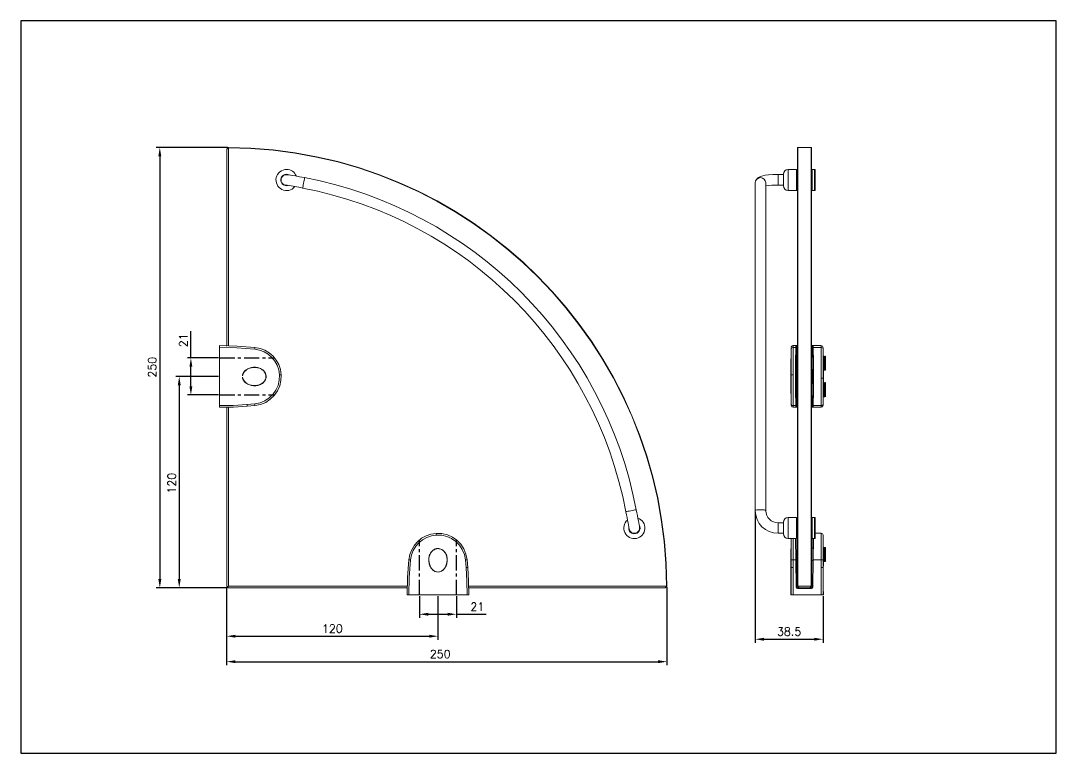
# Model space of a CAD drawing. Extents: x -141 to 447, y 1 to 417.
import ezdxf

# ---------------------------------------------------------------- set-up
doc = ezdxf.new("R2010")
doc.units = 0
doc.header["$LTSCALE"] = 23.1
doc.header["$MEASUREMENT"] = 0
doc.linetypes.add('CENTER', pattern=[0.6, 0.375, -0.075, 0.075, -0.075])
doc.layers.get('0').update_dxf_attribs({"linetype": 'CONTINUOUS'})
doc.layers.get('Defpoints').update_dxf_attribs({"linetype": 'CONTINUOUS'})
doc.styles.get("Standard").update_dxf_attribs({"font": 'txt.shx', "bigfont": 'whgtxt.shx'})
doc.dimstyles.get("Standard").update_dxf_attribs({"dimtxt": 2.5, "dimasz": 0.18, "dimexe": 0.18, "dimexo": 0.0625, "dimgap": 0.09, "dimtad": 0, "dimtih": 1, "dimtoh": 1, "dimdec": 4, "dimzin": 0, "dimdsep": 46, "dimtxsty": 'Standard', "dimcen": 0.09, "dimadec": 0, "dimazin": 0, "dimtp": 0.001, "dimtm": 0.001, "dimtfac": 1, "dimtdec": 4, "dimtofl": 0, "dimtmove": 0, "dimatfit": 0, "dimfxl": 0, "dimtolj": 1, "dimtzin": 0, "dimarcsym": 0})

# ---------------------------------------------------------------- blocks, each defined once
blk = doc.blocks.new('*D23')
at = {"color": 2, "lineweight": -2, "transparency": 16777216}
for p, q in [((-23.97, 344.89), (-64.32, 344.89)), ((-62.32, 339.89), (-62.32, 99.9)), ((-23.97, 94.9), (-64.32, 94.9))]:
    blk.add_line(p, q, dxfattribs=at)
at = {"color": 2, "transparency": 16777216}
for points in [[(-63.16, 339.89), (-61.49, 339.89), (-62.32, 344.89)], [(-63.16, 99.9), (-61.49, 99.9), (-62.32, 94.9)]]:
    blk.add_solid(points, dxfattribs=at)
at = {"layer": 'Defpoints', "color": 0, "transparency": 16777216}
for p in [(-23.37, 344.89), (-62.32, 94.9), (-23.37, 94.9)]:
    blk.add_point(p, dxfattribs=at)
at = {"color": 2, "transparency": 16777216, "insert": (-66.62, 220.15), "char_height": 4.6, "attachment_point": 5, "rotation": 90}
blk.add_mtext('\\A1;250', dxfattribs=at)
blk = doc.blocks.new('*D24')
at = {"color": 2, "lineweight": -2, "transparency": 16777216}
for p, q in [((-24.37, 95.3), (-24.37, 51.03)), ((225.63, 95.29), (225.63, 51.03)), ((-19.37, 53.03), (220.63, 53.03))]:
    blk.add_line(p, q, dxfattribs=at)
at = {"color": 2, "transparency": 16777216}
for points in [[(-19.37, 53.86), (-19.37, 52.19), (-24.37, 53.03)], [(220.63, 53.86), (220.63, 52.19), (225.63, 53.03)]]:
    blk.add_solid(points, dxfattribs=at)
at = {"layer": 'Defpoints', "color": 0, "transparency": 16777216}
for p in [(-24.37, 95.9), (225.63, 95.89), (225.63, 53.03)]:
    blk.add_point(p, dxfattribs=at)
at = {"color": 2, "transparency": 16777216, "insert": (96.91, 57.33), "char_height": 4.6, "attachment_point": 5}
blk.add_mtext('\\A1;250', dxfattribs=at)
blk = doc.blocks.new('*D25')
at = {"color": 2, "lineweight": -2, "transparency": 16777216}
for p, q in [((85.13, 90.3), (85.13, 77.93)), ((106.13, 90.3), (106.13, 77.93)), ((90.13, 79.93), (101.13, 79.93)), ((106.13, 79.93), (123.07, 79.93))]:
    blk.add_line(p, q, dxfattribs=at)
at = {"color": 2, "transparency": 16777216}
for points in [[(90.13, 80.77), (90.13, 79.1), (85.13, 79.93)], [(101.13, 80.77), (101.13, 79.1), (106.13, 79.93)]]:
    blk.add_solid(points, dxfattribs=at)
at = {"layer": 'Defpoints', "color": 0, "transparency": 16777216}
for p in [(85.13, 90.9), (106.13, 90.9), (106.13, 79.93)]:
    blk.add_point(p, dxfattribs=at)
at = {"color": 2, "transparency": 16777216, "insert": (118, 84.23), "char_height": 4.6, "attachment_point": 5}
blk.add_mtext('\\A1;21', dxfattribs=at)
blk = doc.blocks.new('*D26')
at = {"color": 2, "lineweight": -2, "transparency": 16777216}
for p, q in [((275.76, 138.13), (275.76, 63.76)), ((314.29, 90.3), (314.29, 63.76)), ((280.76, 65.76), (309.29, 65.76))]:
    blk.add_line(p, q, dxfattribs=at)
at = {"color": 2, "transparency": 16777216}
for points in [[(280.76, 66.6), (280.76, 64.93), (275.76, 65.76)], [(309.29, 66.6), (309.29, 64.93), (314.29, 65.76)]]:
    blk.add_solid(points, dxfattribs=at)
at = {"layer": 'Defpoints', "color": 0, "transparency": 16777216}
for p in [(275.76, 138.73), (314.29, 90.9), (314.29, 65.76)]:
    blk.add_point(p, dxfattribs=at)
at = {"color": 2, "transparency": 16777216, "insert": (295.03, 70.06), "char_height": 4.6, "attachment_point": 5}
blk.add_mtext('\\A1;38.5', dxfattribs=at)
blk = doc.blocks.new('*D27')
at = {"color": 2, "lineweight": -2, "transparency": 16777216}
for p, q in [((-44.69, 225.4), (-44.69, 240.53)), ((-28.97, 225.4), (-46.69, 225.4)), ((-44.69, 209.4), (-44.69, 220.4)), ((-28.97, 204.4), (-46.69, 204.4))]:
    blk.add_line(p, q, dxfattribs=at)
at = {"color": 2, "transparency": 16777216}
for points in [[(-45.53, 220.4), (-43.86, 220.4), (-44.69, 225.4)], [(-45.53, 209.4), (-43.86, 209.4), (-44.69, 204.4)]]:
    blk.add_solid(points, dxfattribs=at)
at = {"layer": 'Defpoints', "color": 0, "transparency": 16777216}
for p in [(-28.37, 225.4), (-44.69, 204.4), (-28.37, 204.4)]:
    blk.add_point(p, dxfattribs=at)
at = {"color": 2, "transparency": 16777216, "insert": (-48.99, 235.46), "char_height": 4.6, "attachment_point": 5, "rotation": 90}
blk.add_mtext('\\A1;21', dxfattribs=at)
blk = doc.blocks.new('*D28')
at = {"color": 2, "lineweight": -2, "transparency": 16777216}
for p, q in [((-24.37, 94.3), (-24.37, 65.47)), ((95.63, 90.3), (95.63, 65.47)), ((-19.37, 67.47), (90.63, 67.47))]:
    blk.add_line(p, q, dxfattribs=at)
at = {"color": 2, "transparency": 16777216}
for points in [[(-19.37, 68.31), (-19.37, 66.64), (-24.37, 67.47)], [(90.63, 68.31), (90.63, 66.64), (95.63, 67.47)]]:
    blk.add_solid(points, dxfattribs=at)
at = {"layer": 'Defpoints', "color": 0, "transparency": 16777216}
for p in [(-24.37, 94.9), (95.63, 90.9), (95.63, 67.47)]:
    blk.add_point(p, dxfattribs=at)
at = {"color": 2, "transparency": 16777216, "insert": (35.63, 71.77), "char_height": 4.6, "attachment_point": 5}
blk.add_mtext('\\A1;120', dxfattribs=at)
blk = doc.blocks.new('*D29')
at = {"color": 2, "lineweight": -2, "transparency": 16777216}
for p, q in [((-28.97, 214.9), (-53.29, 214.9)), ((-51.29, 209.9), (-51.29, 99.9)), ((-24.97, 94.9), (-53.29, 94.9))]:
    blk.add_line(p, q, dxfattribs=at)
at = {"color": 2, "transparency": 16777216}
for points in [[(-52.12, 209.9), (-50.46, 209.9), (-51.29, 214.9)], [(-52.12, 99.9), (-50.46, 99.9), (-51.29, 94.9)]]:
    blk.add_solid(points, dxfattribs=at)
at = {"layer": 'Defpoints', "color": 0, "transparency": 16777216}
for p in [(-28.37, 214.9), (-51.29, 94.9), (-24.37, 94.9)]:
    blk.add_point(p, dxfattribs=at)
at = {"color": 2, "transparency": 16777216, "insert": (-55.59, 154.32), "char_height": 4.6, "attachment_point": 5, "rotation": 90}
blk.add_mtext('\\A1;120', dxfattribs=at)
blk = doc.blocks.new('A$C799D01EE')
at = {"color": 7, "linetype": 'Continuous', "lineweight": 15}
for points, knots in [([(12.97, 0.36), (13.01, 0.75), (13.1, 1.12), (13.31, 1.66), (13.39, 1.84), (13.58, 2.18), (13.68, 2.34), (14.02, 2.81), (14.28, 3.1), (14.85, 3.62), (15.16, 3.85), (15.81, 4.26), (16.16, 4.44), (16.87, 4.74), (17.23, 4.86), (17.97, 5.06), (18.35, 5.14), (19.12, 5.24), (19.5, 5.27), (20.27, 5.27), (20.65, 5.25), (21.42, 5.14), (21.8, 5.06), (22.53, 4.84), (22.89, 4.7), (23.59, 4.36), (23.92, 4.16), (24.38, 3.82), (24.53, 3.7), (24.82, 3.44), (24.96, 3.31), (25.36, 2.88), (25.58, 2.57), (25.87, 2.07), (25.96, 1.89), (26.11, 1.53), (26.17, 1.35), (26.27, 0.98), (26.31, 0.79), (26.37, 0.41), (26.38, 0.21), (26.38, -0.37), (26.33, -0.75), (26.13, -1.5), (25.99, -1.86), (25.7, -2.37), (25.6, -2.53), (25.37, -2.85), (25.25, -3), (24.86, -3.42), (24.57, -3.69), (23.94, -4.15), (23.61, -4.35), (22.92, -4.69), (22.56, -4.83), (21.82, -5.05), (21.44, -5.14), (20.67, -5.25), (20.29, -5.27), (19.52, -5.27), (19.13, -5.24), (18.36, -5.14), (17.98, -5.06), (17.24, -4.87), (16.88, -4.74), (16.17, -4.44), (15.83, -4.27), (15.17, -3.86), (14.86, -3.63), (14.29, -3.11), (14.02, -2.82), (13.57, -2.19), (13.38, -1.85), (13.1, -1.12), (13.01, -0.75), (12.97, -0.36)], [0, 0, 0, 0, 0.03125, 0.03125, 0.046875, 0.046875, 0.0625, 0.0625, 0.09375, 0.09375, 0.125, 0.125, 0.15625, 0.15625, 0.1875, 0.1875, 0.21875, 0.21875, 0.25, 0.25, 0.28125, 0.28125, 0.3125, 0.3125, 0.34375, 0.34375, 0.375, 0.375, 0.390625, 0.390625, 0.40625, 0.40625, 0.4375, 0.4375, 0.453125, 0.453125, 0.46875, 0.46875, 0.484375, 0.484375, 0.5, 0.5, 0.53125, 0.53125, 0.5625, 0.5625, 0.578125, 0.578125, 0.59375, 0.59375, 0.625, 0.625, 0.65625, 0.65625, 0.6875, 0.6875, 0.71875, 0.71875, 0.75, 0.75, 0.78125, 0.78125, 0.8125, 0.8125, 0.84375, 0.84375, 0.875, 0.875, 0.90625, 0.90625, 0.9375, 0.9375, 0.96875, 0.96875, 1, 1, 1, 1]), ([(13.04, -0.35), (13.08, -0.74), (13.17, -1.11), (13.45, -1.82), (13.64, -2.16), (14.09, -2.77), (14.35, -3.06), (14.91, -3.57), (15.22, -3.79), (15.87, -4.19), (16.21, -4.37), (16.91, -4.66), (17.27, -4.78), (18, -4.97), (18.38, -5.05), (19.13, -5.15), (19.51, -5.17), (20.27, -5.18), (20.65, -5.15), (21.41, -5.05), (21.78, -4.97), (22.51, -4.75), (22.87, -4.61), (23.55, -4.28), (23.88, -4.08), (24.5, -3.63), (24.79, -3.37), (25.17, -2.95), (25.29, -2.81), (25.52, -2.5), (25.62, -2.34), (25.91, -1.84), (26.05, -1.49), (26.25, -0.74), (26.3, -0.37), (26.3, 0.2), (26.29, 0.4), (26.24, 0.78), (26.2, 0.96), (26.04, 1.51), (25.89, 1.87), (25.51, 2.53), (25.28, 2.83), (24.89, 3.26), (24.76, 3.39), (24.47, 3.64), (24.32, 3.76), (23.86, 4.09), (23.53, 4.29), (22.84, 4.62), (22.49, 4.76), (21.76, 4.97), (21.39, 5.05), (20.64, 5.16), (20.26, 5.18), (19.5, 5.17), (19.12, 5.15), (18.37, 5.05), (17.99, 4.97), (17.26, 4.78), (16.9, 4.65), (16.2, 4.36), (15.86, 4.19), (15.21, 3.79), (14.91, 3.56), (14.34, 3.05), (14.08, 2.77), (13.75, 2.31), (13.64, 2.15), (13.46, 1.81), (13.38, 1.64), (13.17, 1.1), (13.08, 0.74), (13.04, 0.35)], [0, 0, 0, 0, 0.03125, 0.03125, 0.0625, 0.0625, 0.09375, 0.09375, 0.125, 0.125, 0.15625, 0.15625, 0.1875, 0.1875, 0.21875, 0.21875, 0.25, 0.25, 0.28125, 0.28125, 0.3125, 0.3125, 0.34375, 0.34375, 0.375, 0.375, 0.40625, 0.40625, 0.421875, 0.421875, 0.4375, 0.4375, 0.46875, 0.46875, 0.5, 0.5, 0.515625, 0.515625, 0.53125, 0.53125, 0.5625, 0.5625, 0.59375, 0.59375, 0.609375, 0.609375, 0.625, 0.625, 0.65625, 0.65625, 0.6875, 0.6875, 0.71875, 0.71875, 0.75, 0.75, 0.78125, 0.78125, 0.8125, 0.8125, 0.84375, 0.84375, 0.875, 0.875, 0.90625, 0.90625, 0.9375, 0.9375, 0.953125, 0.953125, 0.96875, 0.96875, 1, 1, 1, 1])]:
    blk.add_open_spline(points, degree=3, knots=knots, dxfattribs=at)
blk = doc.blocks.new('A$C41BA2DAD')
blk.add_lwpolyline([(-103.23, -187.07), (386.82, -187.07), (386.82, 159.43), (-103.23, 159.43)], close=True)
blk = doc.blocks.new('A$C676F3AB2')
at = {"xscale": 1.2, "yscale": 1.2, "zscale": 1.2}
blk.add_blockref('A$C41BA2DAD', (-7.47, 10.63), dxfattribs=at)

msp = doc.modelspace()

# ---------------------------------------------------------------- linework, layer by layer
at = {"color": 7, "linetype": 'Continuous', "lineweight": 15}
for p, q in [((-24.365, 343.895), (-23.425, 344.836)), ((-24.365, 232.299), (-24.365, 343.895)), ((299.765, 95.895), (299.765, 344.693)), ((307.565, 344.893), (299.965, 344.893)), ((307.765, 344.693), (307.765, 95.895)), ((291.765, 329.477), (288.733, 329.477)), ((291.765, 329.662), (291.765, 323.162)), ((299.265, 332.412), (294.515, 332.412)), ((309.465, 332.412), (308.065, 332.412)), ((309.765, 332.112), (309.765, 320.712)), ((275.765, 324.81), (275.765, 138.719)), ((281.765, 138.719), (281.765, 324.81)), ((288.733, 323.477), (291.765, 323.477)), ((294.515, 320.412), (299.265, 320.412)), ((308.065, 320.507), (308.065, 320.412)), ((308.065, 320.412), (309.465, 320.412)), ((-28.365, 231.423), (-28.365, 232.395)), ((297.237, 232.395), (299.765, 232.395)), ((299.76, 232.362), (299.76, 232.062)), ((299.76, 232.362), (299.765, 232.362)), ((299.76, 232.062), (299.76, 228.745)), ((299.765, 232.062), (299.76, 232.062)), ((307.765, 232.395), (313.292, 232.395)), ((307.765, 232.362), (307.769, 232.362)), ((307.769, 232.062), (307.765, 232.062)), ((307.769, 232.362), (307.769, 232.062)), ((307.769, 228.745), (307.769, 232.062)), ((308.269, 232.046), (308.269, 228.956)), ((314.308, 230.096), (314.308, 230.139)), ((314.345, 229.368), (314.379, 226.955)), ((308.447, 225.895), (307.765, 225.895)), ((314.722, 226.395), (314.307, 226.395)), ((314.395, 226.395), (314.389, 226.657)), ((315.765, 226.395), (315.307, 226.395)), ((315.765, 218.529), (315.765, 226.262)), ((299.76, 222.045), (299.76, 207.448)), ((307.765, 218.895), (308.447, 218.895)), ((307.769, 210.895), (307.769, 218.895)), ((308.269, 218.895), (308.269, 210.895)), ((314.313, 221.097), (314.315, 221.462)), ((314.455, 218.788), (314.515, 218.891)), ((314.509, 217.51), (314.5, 218.932)), ((314.807, 218.395), (315.222, 218.395)), ((315.765, 218.529), (315.765, 218.5)), ((308.447, 210.895), (307.765, 210.895)), ((314.722, 211.395), (314.465, 211.395)), ((315.765, 211.395), (315.307, 211.395)), ((315.765, 203.529), (315.765, 211.262)), ((299.263, 203.395), (299.263, 205.395)), ((299.76, 201.342), (299.76, 197.728)), ((307.765, 203.895), (308.447, 203.895)), ((307.765, 203.395), (308.12, 203.395)), ((307.769, 197.728), (307.769, 201.342)), ((308.12, 203.395), (308.12, 203.895)), ((308.266, 203.395), (308.12, 203.395)), ((308.266, 203.895), (308.266, 203.395)), ((314.807, 203.395), (315.222, 203.395)), ((315.765, 203.529), (315.765, 203.5)), ((-28.365, 197.395), (-28.365, 198.368)), ((-24.365, 95.895), (-24.365, 197.471)), ((-8.365, 198.366), (-12.756, 197.986)), ((296.237, 198.955), (296.236, 199.112)), ((297.237, 197.395), (299.765, 197.395)), ((299.76, 197.728), (299.76, 197.428)), ((299.76, 197.728), (299.765, 197.728)), ((299.765, 197.428), (299.76, 197.428)), ((307.765, 197.728), (307.769, 197.728)), ((307.769, 197.428), (307.765, 197.428)), ((307.765, 197.395), (313.292, 197.395)), ((307.769, 197.728), (307.769, 197.428)), ((314.308, 199.652), (314.308, 199.694)), ((291.765, 131.895), (288.765, 131.895)), ((291.765, 132.145), (291.765, 125.645)), ((299.265, 134.895), (294.515, 134.895)), ((299.265, 122.895), (299.265, 134.895)), ((309.465, 134.895), (308.065, 134.895)), ((309.765, 134.594), (309.765, 123.195)), ((288.765, 125.895), (291.765, 125.895)), ((313.295, 125.895), (309.765, 125.895)), ((314.3, 124.382), (314.29, 125.106)), ((314.312, 124.377), (314.312, 124.377)), ((314.313, 123.863), (314.313, 123.061)), ((294.515, 122.895), (299.265, 122.895)), ((299.02, 122.895), (299.125, 110.869)), ((308.065, 122.895), (309.465, 122.895)), ((308.404, 110.869), (308.509, 122.895)), ((314.722, 117.895), (314.307, 117.895)), ((314.455, 117.895), (314.449, 118.214)), ((315.765, 117.895), (315.307, 117.895)), ((315.765, 110.029), (315.765, 117.762)), ((112.165, 110.895), (112.544, 106.504)), ((299.125, 110.869), (299.26, 95.391)), ((308.269, 95.391), (308.404, 110.869)), ((314.293, 110.801), (314.293, 106.43)), ((314.41, 110.21), (314.515, 110.391)), ((314.807, 109.895), (315.222, 109.895)), ((315.765, 110.029), (315.765, 110)), ((-23.865, 95.395), (-24.365, 95.895)), ((-23.365, 94.895), (-23.865, 95.395)), ((78.231, 94.895), (-23.365, 94.895)), ((224.635, 94.895), (113.059, 94.895)), ((225.575, 95.836), (224.635, 94.895)), ((299.76, 94.895), (300.765, 94.895)), ((299.824, 95.836), (299.765, 95.895)), ((299.824, 95.836), (300.765, 94.895)), ((306.765, 94.895), (300.765, 94.895)), ((306.765, 94.895), (307.705, 95.836)), ((306.765, 94.895), (307.769, 94.895)), ((307.765, 95.895), (307.705, 95.836)), ((79.107, 90.895), (78.135, 90.895)), ((113.135, 90.895), (112.162, 90.895)), ((297.237, 90.895), (296.237, 90.895)), ((297.237, 90.895), (313.292, 90.895)), ((314.292, 90.895), (313.292, 90.895)), ((314.335, 92.508), (314.345, 92.412)), ((314.515, 90.895), (314.515, 92.412))]:
    msp.add_line(p, q, dxfattribs=at)
at = {"color": 2, "linetype": 'Continuous', "lineweight": 15}
for p, q in [((-23.365, 344.693), (-23.365, 232.276)), ((299.965, 344.893), (299.965, 95.893)), ((307.565, 95.893), (307.565, 344.893)), ((294.515, 332.412), (294.515, 320.412)), ((299.265, 320.412), (299.265, 332.412)), ((308.065, 332.412), (308.065, 320.507)), ((309.465, 320.412), (309.465, 332.412)), ((296.236, 230.458), (296.236, 230.674)), ((297.236, 231.425), (298.825, 231.425)), ((299.26, 228.956), (299.26, 232.046)), ((308.704, 231.425), (313.294, 231.425)), ((314.305, 230.139), (314.287, 230.913)), ((314.293, 230.673), (314.293, 230.458)), ((299.26, 206.943), (299.26, 221.835)), ((314.507, 217.774), (314.496, 212.274)), ((299.26, 197.744), (299.26, 201.848)), ((299.409, 205.395), (299.263, 205.395)), ((299.409, 203.395), (299.263, 203.395)), ((299.409, 205.395), (299.409, 203.395)), ((299.409, 205.395), (299.765, 205.395)), ((299.409, 203.395), (299.765, 203.395)), ((308.269, 201.848), (308.269, 197.744)), ((314.394, 203.409), (314.345, 200.422)), ((314.373, 202.347), (314.389, 203.078)), ((-23.365, 197.49), (-23.365, 95.895)), ((-12.83, 198.955), (-8.459, 199.332)), ((296.236, 199.112), (296.236, 199.332)), ((297.236, 198.366), (298.825, 198.366)), ((297.236, 198.366), (297.236, 197.986)), ((308.704, 198.366), (313.294, 198.366)), ((313.293, 197.986), (313.294, 198.366)), ((314.292, 199.113), (314.306, 199.652)), ((314.293, 199.332), (314.293, 199.113)), ((314.293, 199.113), (314.293, 198.955)), ((314.306, 198.922), (314.302, 199.002)), ((288.765, 131.895), (288.765, 125.895)), ((294.515, 134.895), (294.515, 122.895)), ((308.065, 134.895), (308.065, 122.896)), ((309.465, 122.895), (309.465, 134.894)), ((298.825, 110.895), (298.722, 122.895)), ((308.807, 122.895), (308.704, 110.895)), ((308.461, 117.395), (307.765, 117.395)), ((111.575, 106.43), (111.198, 110.801)), ((296.237, 106.43), (296.236, 110.801)), ((297.236, 110.895), (297.236, 106.504)), ((297.236, 110.895), (298.825, 110.895)), ((298.96, 95.395), (298.825, 110.895)), ((307.765, 110.395), (308.4, 110.395)), ((308.704, 110.895), (308.569, 95.395)), ((308.704, 110.895), (313.294, 110.895)), ((313.293, 106.504), (313.294, 110.895)), ((-23.865, 95.395), (-23.365, 95.895)), ((-23.365, 95.895), (78.255, 95.895)), ((113.04, 95.895), (225.433, 95.895)), ((299.76, 94.895), (299.76, 94.601)), ((307.769, 94.601), (299.76, 94.601)), ((299.965, 95.893), (307.565, 95.893)), ((307.769, 94.895), (307.769, 94.601))]:
    msp.add_line(p, q, dxfattribs=at)
at = {"color": 1, "linetype": 'CENTER'}
for p, q in [((-28.365, 225.395), (2.894, 225.395)), ((-28.365, 204.395), (2.894, 204.395)), ((85.135, 90.895), (85.135, 122.155)), ((106.135, 90.895), (106.135, 122.155))]:
    msp.add_line(p, q, dxfattribs=at)
at = {"color": 7, "linetype": 'Continuous', "lineweight": 15, "flags": 128}
for points in [[(-23.425, 344.836), (-23.39, 344.87), (-23.372, 344.888), (-23.367, 344.893)], [(19.91, 327.756), (18.384, 328.045), (16.997, 328.303), (14.714, 328.717), (13.076, 329.002), (11.838, 329.207), (10.71, 329.36), (9.523, 329.4), (8.779, 329.285), (7.928, 328.947), (7.078, 328.219), (6.739, 327.667), (6.53, 326.997)], [(288.797, 329.477), (287.226, 329.487), (285.765, 329.456), (283.316, 329.302), (281.491, 329.081), (280.093, 328.816), (278.855, 328.456), (277.675, 327.894), (277.041, 327.433), (276.434, 326.775), (275.959, 325.881), (275.765, 324.809)], [(-28.365, 232.395), (-18.475, 232.158), (-8.365, 231.425)], [(296.237, 230.884), (296.237, 231.187), (296.237, 231.364), (296.237, 231.405)], [(308.292, 232.162), (308.275, 232.105), (308.269, 232.046)], [(299.76, 228.745), (299.639, 228.654), (299.544, 228.608), (299.469, 228.595), (299.402, 228.609), (299.341, 228.655), (299.286, 228.764), (299.26, 228.956)], [(308.269, 228.956), (308.218, 228.701), (308.173, 228.639), (308.104, 228.601), (308.036, 228.597), (307.962, 228.617), (307.855, 228.677), (307.769, 228.745)], [(315.03, 225.874), (314.882, 226.128), (314.735, 226.382)], [(315.295, 226.384), (315.148, 226.13), (315.015, 225.9)], [(299.26, 221.835), (299.311, 222.09), (299.357, 222.152), (299.425, 222.19), (299.493, 222.194), (299.567, 222.174), (299.675, 222.114), (299.76, 222.045)], [(314.321, 221.793), (314.323, 221.856), (314.333, 221.982), (314.346, 221.938), (314.359, 221.731), (314.372, 221.385), (314.382, 220.937), (314.383, 220.845)], [(314.502, 218.912), (314.65, 218.657), (314.797, 218.403)], [(315.235, 218.408), (315.382, 218.662), (315.515, 218.89)], [(315.5, 218.916), (315.647, 218.662), (315.794, 218.407)], [(314.449, 212.281), (314.413, 210.576), (314.383, 208.945)], [(299.429, 207.007), (299.323, 206.984), (299.267, 206.957), (299.26, 206.944), (299.26, 206.943)], [(299.263, 205.395), (299.261, 206.567), (299.26, 206.943)], [(314.314, 208.425), (314.313, 208.606), (314.313, 208.694)], [(314.383, 208.945), (314.372, 208.416), (314.359, 208.064), (314.346, 207.854), (314.334, 207.807), (314.323, 207.928), (314.316, 208.204), (314.314, 208.425)], [(315.03, 210.874), (314.882, 211.128), (314.735, 211.382)], [(315.295, 211.384), (315.148, 211.13), (315.015, 210.9)], [(299.26, 201.848), (299.26, 201.854), (299.263, 203.395)], [(299.429, 201.784), (299.323, 201.806), (299.268, 201.834), (299.26, 201.847), (299.26, 201.848)], [(308.269, 201.848), (308.269, 201.847), (308.262, 201.834), (308.206, 201.806), (308.1, 201.784)], [(308.266, 203.395), (308.269, 201.854), (308.269, 201.848)], [(314.35, 203.606), (314.382, 203.662), (314.515, 203.891)], [(314.39, 203.078), (314.391, 203.134), (314.401, 203.694)], [(314.502, 203.912), (314.65, 203.657), (314.797, 203.403)], [(315.235, 203.408), (315.382, 203.662), (315.515, 203.89)], [(315.5, 203.916), (315.647, 203.662), (315.794, 203.407)], [(-12.756, 197.986), (-20.555, 197.543), (-28.365, 197.395)], [(-24.365, 197.434), (-24.542, 197.431), (-24.642, 197.429), (-24.66, 197.428)], [(296.237, 198.368), (296.237, 198.515), (296.237, 198.955)], [(314.293, 198.955), (314.292, 198.515), (314.292, 198.368)], [(202.335, 138.158), (202.66, 136.452), (202.974, 134.798), (203.27, 133.246), (203.537, 131.844), (203.767, 130.633), (203.954, 129.651), (204.092, 128.927), (204.176, 128.484), (204.204, 128.334)], [(210.099, 129.456), (210.07, 129.605), (209.986, 130.049), (209.848, 130.772), (209.661, 131.754), (209.431, 132.965), (209.164, 134.368), (208.869, 135.92), (208.554, 137.574), (208.229, 139.28)], [(313.296, 125.869), (313.296, 125.889), (313.296, 125.888)], [(314.296, 124.901), (314.296, 124.789), (314.296, 124.232), (314.296, 123.23), (314.296, 121.865), (314.296, 120.098), (314.295, 118.079), (314.295, 115.748), (314.294, 113.363), (314.293, 110.801)], [(314.296, 124.919), (314.296, 124.921), (314.296, 124.901)], [(314.313, 123.061), (314.313, 123.842), (314.312, 124.287), (314.312, 124.379), (314.312, 124.382)], [(296.202, 122.895), (296.014, 111.619), (296.014, 90.895)], [(314.449, 118.214), (314.413, 119.591), (314.383, 120.234)], [(315.03, 117.374), (314.882, 117.628), (314.735, 117.882)], [(315.295, 117.884), (315.148, 117.63), (315.015, 117.4)], [(78.135, 90.895), (78.372, 100.786), (79.105, 110.895)], [(112.544, 106.504), (112.987, 98.705), (113.135, 90.895)], [(314.293, 106.43), (314.292, 98.668), (314.292, 90.895)], [(314.306, 93.935), (314.307, 99.591), (314.307, 104.266), (314.308, 108.937)], [(314.307, 107.018), (314.333, 107.039), (314.398, 107.126), (314.433, 107.197), (314.45, 107.249), (314.462, 107.296), (314.471, 107.355), (314.481, 107.486), (314.492, 107.838), (314.495, 108.043)], [(314.308, 108.937), (314.31, 109.427), (314.317, 109.846), (314.327, 110.148), (314.339, 110.296), (314.352, 110.277), (314.363, 110.093), (314.373, 109.761)], [(314.373, 109.761), (314.409, 108.326), (314.446, 107.52), (314.476, 107.432), (314.496, 108.043)], [(314.502, 110.412), (314.65, 110.157), (314.797, 109.903)], [(314.509, 109.585), (314.513, 110.32), (314.513, 110.398)], [(315.235, 109.908), (315.382, 110.162), (315.515, 110.39)], [(315.5, 110.416), (315.647, 110.162), (315.794, 109.907)], [(113.096, 94.895), (113.099, 94.719), (113.101, 94.619), (113.102, 94.601)], [(225.633, 95.893), (225.626, 95.886), (225.607, 95.867), (225.575, 95.836)], [(314.501, 92.412), (314.49, 92.412), (314.345, 92.412)]]:
    msp.add_lwpolyline(points, dxfattribs=at)
at = {"color": 2, "linetype": 'Continuous', "lineweight": 15, "flags": 128}
for points in [[(19.91, 327.756), (19.904, 327.723), (19.854, 327.464), (19.759, 326.97), (19.628, 326.283), (19.472, 325.465), (19.304, 324.589), (19.141, 323.733), (18.995, 322.972), (18.881, 322.375), (18.808, 321.994), (18.783, 321.863), (18.783, 321.863)], [(-8.459, 230.458), (-18.521, 231.187), (-28.365, 231.423)], [(-8.365, 231.425), (-8.367, 231.407), (-8.372, 231.352), (-8.381, 231.263), (-8.393, 231.143), (-8.407, 230.997), (-8.423, 230.83), (-8.441, 230.648), (-8.459, 230.458)], [(296.233, 215.863), (296.233, 216.801), (296.233, 220.485), (296.233, 222.826), (296.233, 225.005), (296.234, 226.84), (296.234, 228.384), (296.235, 229.507), (296.236, 230.241), (296.236, 230.458)], [(297.236, 231.425), (297.235, 231.194), (297.234, 230.442), (297.234, 229.22), (297.233, 227.632), (297.233, 225.631), (297.232, 223.386), (297.232, 220.832), (297.233, 216.92), (297.233, 215.923)], [(308.569, 232.346), (308.51, 232.34), (308.454, 232.323), (308.402, 232.296), (308.357, 232.258), (308.32, 232.213), (308.292, 232.161), (308.292, 232.162)], [(313.296, 213.954), (313.296, 214.449), (313.296, 215.44), (313.296, 216.429), (313.297, 220.331), (313.297, 222.853), (313.297, 225.219), (313.296, 227.23), (313.296, 228.943), (313.295, 230.216), (313.294, 231.083), (313.294, 231.425)], [(314.293, 230.458), (314.294, 230.137), (314.294, 229.35), (314.295, 228.123), (314.296, 226.561), (314.296, 224.617), (314.296, 222.455), (314.296, 220.014), (314.296, 216.34), (314.296, 215.408), (314.296, 214.475), (314.296, 214.009)], [(314.373, 227.443), (314.363, 227.824), (314.352, 228.293), (314.339, 228.795), (314.327, 229.275), (314.317, 229.68), (314.31, 229.964), (314.308, 230.096)], [(314.313, 208.694), (314.313, 210.855), (314.312, 213.11), (314.312, 214.253), (314.312, 215.4), (314.312, 216.543), (314.313, 218.84), (314.313, 221.097)], [(314.383, 220.845), (314.42, 218.837), (314.449, 217.51)], [(6.603, 215.923), (6.585, 215.922), (6.53, 215.918), (6.441, 215.913), (6.322, 215.905), (6.175, 215.896), (6.008, 215.886), (5.826, 215.875), (5.636, 215.863)], [(296.236, 199.332), (296.235, 199.781), (296.235, 200.655), (296.234, 201.92), (296.233, 203.595), (296.233, 205.54), (296.233, 207.81), (296.233, 210.216), (296.233, 212.825), (296.233, 214.334), (296.233, 214.716), (296.233, 215.097), (296.233, 215.863)], [(297.233, 215.923), (297.233, 215.11), (297.233, 214.705), (297.233, 214.299), (297.233, 212.696), (297.232, 210.002), (297.232, 207.371), (297.232, 205.025), (297.233, 202.895), (297.234, 201.16), (297.234, 199.771), (297.235, 198.862), (297.236, 198.366)], [(313.294, 198.366), (313.294, 198.853), (313.295, 199.771), (313.296, 201.139), (313.296, 202.895), (313.297, 204.994), (313.297, 207.371), (313.297, 209.964), (313.296, 212.696), (313.296, 213.954)], [(314.296, 214.009), (314.296, 212.825), (314.296, 210.288), (314.296, 207.81), (314.296, 205.601), (314.296, 203.595), (314.295, 201.962), (314.295, 200.655), (314.294, 199.799), (314.293, 199.332)], [(314.308, 199.694), (314.31, 199.823), (314.317, 200.107), (314.327, 200.513), (314.339, 200.994), (314.352, 201.497), (314.363, 201.964), (314.373, 202.347)], [(-28.365, 198.368), (-20.592, 198.515), (-12.83, 198.955)], [(-12.756, 197.986), (-12.758, 198.004), (-12.762, 198.059), (-12.769, 198.148), (-12.778, 198.268), (-12.789, 198.414), (-12.802, 198.582), (-12.816, 198.764), (-12.83, 198.955)], [(-8.365, 198.366), (-8.367, 198.384), (-8.372, 198.439), (-8.381, 198.527), (-8.393, 198.647), (-8.407, 198.793), (-8.423, 198.96), (-8.441, 199.142), (-8.459, 199.332)], [(297.236, 197.986), (297.237, 197.543), (297.237, 197.395)], [(313.292, 197.395), (313.292, 197.543), (313.293, 197.986)], [(208.229, 139.28), (208.196, 139.274), (207.937, 139.224), (207.442, 139.13), (206.756, 138.999), (205.938, 138.844), (205.062, 138.677), (204.205, 138.514), (203.445, 138.369), (202.847, 138.256), (202.466, 138.183), (202.335, 138.158)], [(281.765, 138.729), (281.689, 138.849), (281.363, 139.001), (280.805, 139.129), (280.066, 139.22), (279.212, 139.268), (278.317, 139.268), (277.463, 139.22), (276.724, 139.129), (276.167, 139.001), (275.84, 138.849), (275.765, 138.727)], [(94.607, 125.863), (94.608, 125.845), (94.612, 125.79), (94.617, 125.702), (94.625, 125.582), (94.634, 125.436), (94.644, 125.269), (94.655, 125.087), (94.667, 124.896)], [(313.294, 110.895), (313.294, 113.544), (313.295, 116.149), (313.296, 118.557), (313.296, 120.768), (313.297, 122.596), (313.297, 124.093), (313.297, 125.134), (313.296, 125.749), (313.296, 125.869)], [(296.236, 110.801), (296.235, 113.295), (296.235, 115.748), (296.234, 118.016), (296.233, 120.098), (296.233, 121.82), (296.233, 122.895)], [(297.232, 122.895), (297.232, 122.644), (297.233, 120.768), (297.234, 118.624), (297.234, 116.149), (297.235, 113.616), (297.236, 110.895)], [(79.105, 110.895), (79.124, 110.893), (79.178, 110.888), (79.267, 110.879), (79.387, 110.868), (79.533, 110.854), (79.7, 110.837), (79.882, 110.82), (80.072, 110.801)], [(80.072, 110.801), (79.343, 100.739), (79.107, 90.895)], [(112.165, 110.895), (112.146, 110.893), (112.091, 110.888), (112.003, 110.879), (111.883, 110.868), (111.737, 110.854), (111.57, 110.837), (111.388, 110.82), (111.198, 110.801)], [(112.544, 106.504), (112.526, 106.503), (112.471, 106.498), (112.382, 106.492), (112.262, 106.482), (112.116, 106.471), (111.948, 106.459), (111.766, 106.445), (111.575, 106.43)], [(112.162, 90.895), (112.015, 98.668), (111.575, 106.43)], [(296.237, 90.895), (296.237, 98.668), (296.237, 106.43)], [(297.236, 106.504), (297.237, 98.705), (297.237, 90.895)], [(313.292, 90.895), (313.292, 98.705), (313.293, 106.504)]]:
    msp.add_lwpolyline(points, dxfattribs=at)
at = {"color": 2, "linetype": 'Continuous', "lineweight": 15}
for centre, radius, start, end in [((-23.566, 344.693), 0.201, 0.026064, 45.267739), ((-24.365, 94.895), 249.8, 0.229367, 89.770633), ((-9.973, 214.893), 15.639, 3.556635, 84.446448), ((297.233, 230.427), 0.998, 89.869918, 178.221598), ((-154.774, 232.471), 452.01, 359.867376, 359.990371), ((298.826, 231.125), 0.3, 0.190751, 90.076789), ((299.588, 220.794), 11.569, 89.147823, 93.111251), ((298.96, 232.046), 0.3, 0.018458, 89.992952), ((308.004, 224.012), 8.353, 86.125386, 91.615541), ((308.704, 231.125), 0.3, 89.923211, 179.809249), ((765.426, 232.471), 452.134, 180.009646, 180.132607), ((313.296, 230.427), 0.998, 1.778402, 90.130082), ((-170.713, 216.185), 485.216, 1.205737, 1.329522), ((-216.694, 214.911), 531.21, 359.9196, 0.417669), ((-9.97, 214.896), 15.636, 275.54594, 3.546888), ((296.994, 211.541), 4.389, 86.884821, 99.985625), ((314.112, 217.525), 0.337, 307.34412, 357.447876), ((314.112, 212.266), 0.337, 2.552214, 52.657577), ((182.419, 214.895), 132.056, 358.865509, 1.134491), ((371.681, 205.313), 72.272, 178.657209, 179.935059), ((373.072, 203.494), 73.662, 180.077, 181.330732), ((297.233, 199.363), 0.998, 181.778402, 270.130082), ((297.235, 198.984), 0.999, 181.687945, 270.079536), ((298.826, 198.665), 0.3, 269.923211, 359.809249), ((298.96, 197.744), 0.3, 270.007048, 359.981542), ((299.525, 205.779), 8.353, 266.125386, 271.615541), ((307.941, 208.996), 11.569, 269.147823, 273.111251), ((308.569, 197.744), 0.3, 180.018458, 269.992952), ((308.704, 198.665), 0.3, 180.190751, 270.076789), ((313.294, 198.984), 0.999, 269.920466, 358.312057), ((313.296, 199.363), 0.998, 269.869918, 358.221598), ((95.637, 109.288), 15.639, 93.556616, 174.446467), ((95.635, 109.29), 15.636, 5.545943, 93.546885), ((296.998, 108.067), 2.838, 85.192533, 105.568311), ((296.997, 102.92), 3.591, 86.188527, 102.231253), ((298.906, 110.1), 0.799, 74.105889, 95.82682), ((308.623, 110.1), 0.799, 84.17318, 105.894111), ((313.532, 102.92), 3.591, 77.768858, 93.811439), ((313.532, 108.067), 2.838, 74.431689, 94.807467), ((225.433, 95.695), 0.201, 44.727978, 89.978218), ((299.065, 91.948), 3.449, 86.759225, 91.745141), ((299.761, 95.401), 0.801, 180.464537, 269.952209), ((307.768, 95.401), 0.8, 270.034581, 359.548674), ((308.464, 91.948), 3.449, 88.254859, 93.240775)]:
    msp.add_arc(centre, radius, start, end, dxfattribs=at)
at = {"color": 7, "linetype": 'Continuous', "lineweight": 15}
for centre, radius, start, end in [((-24.365, 94.895), 250, 0.228727, 89.771273), ((299.965, 344.693), 0.201, 134.734056, 179.973835), ((299.965, 344.693), 0.2, 89.982212, 134.50402), ((307.565, 344.693), 0.2, 45.493752, 90.020017), ((307.564, 344.693), 0.201, 0.02453, 45.26758), ((9.635, 326.412), 6, 90, 321.085774), ((9.635, 326.412), 3.25, 90, 287.538538), ((9.635, 326.412), 6, 21.753085, 90), ((9.635, 326.412), 3.25, 64.286523, 90), ((294.515, 329.662), 2.75, 90, 180), ((299.265, 331.912), 0.5, 0, 90), ((308.065, 332.112), 0.3, 90, 180), ((309.465, 332.112), 0.3, 0, 90), ((-32.532, 62.623), 264.269, 78.803231, 80.735909), ((-24.592, 94.972), 237, 10.775048, 79.177184), ((278.765, 324.77), 3, 0.761845, 179.238155), ((287.48, 287.668), 35.831, 87.995152, 99.178924), ((-24.592, 94.972), 231, 10.775048, 79.177184), ((294.515, 323.162), 2.75, 180, 270), ((299.265, 320.912), 0.5, 270, 0), ((308.065, 320.712), 0.3, 180, 270), ((309.465, 320.712), 0.3, 270, 0), ((-28.066, 42.961), 189.432, 88.880448, 88.969574), ((-9.973, 214.895), 16.608, 3.547521, 84.444854), ((856.859, 214.913), 560.845, 178.365101, 181.614504), ((297.231, 231.394), 1, 92.074147, 164.849159), ((299.633, 228.158), 3.906, 88.133101, 95.475443), ((307.897, 228.17), 3.894, 84.513159, 91.878297), ((313.357, 231.458), 0.927, 12.266359, 93.699748), ((579.825, 231.384), 265.533, 179.995639, 180.107916), ((-44.558, 220.986), 359, 1.337899, 1.577394), ((-222.098, 225.395), 521.371, 359.608734, 0.391266), ((831.115, 225.316), 522.859, 179.601194, 179.936556), ((320.63, 221.509), 6.315, 176.553514, 180.430915), ((-9.973, 214.895), 16.608, 275.555128, 3.547502), ((313.535, 218.729), 4.781, 267.139391, 279.157119), ((-97.987, 214.389), 412.502, 359.579701, 359.968933), ((-190.798, 214.996), 505.314, 359.905892, 0.285046), ((299.035, 207.647), 0.752, 301.585034, 344.647322), ((321.248, 208.325), 6.935, 179.173296, 183.542831), ((299.05, 201.154), 0.735, 14.83973, 58.927913), ((308.494, 201.143), 0.752, 121.585034, 164.647322), ((237.602, 203.456), 70.518, 358.641317, 359.950951), ((10.603, 207.401), 303.822, 358.400857, 358.683849), ((297.237, 198.395), 1, 181.569683, 270), ((299.633, 201.62), 3.894, 264.513159, 271.878297), ((307.896, 201.633), 3.906, 268.133101, 275.475443), ((313.292, 198.395), 1, 270, 358.430317), ((288.686, 138.817), 12.922, 180.395924, 270.347465), ((288.681, 138.811), 6.917, 180.693321, 270.694929), ((207.152, 128.895), 6, 130.775048, 70.775048), ((207.152, 128.895), 3.25, 168.155183, 33.394913), ((207.152, 128.895), 3, 190.775048, 10.775048), ((294.515, 132.145), 2.75, 90, 180), ((299.265, 134.395), 0.5, 0, 90), ((308.065, 134.595), 0.3, 90, 180), ((309.465, 134.595), 0.3, 0, 90), ((95.635, 109.288), 16.608, 93.547482, 174.444894), ((95.635, 109.288), 16.608, 5.555151, 93.547479), ((294.515, 125.645), 2.75, 180, 270), ((313.296, 124.895), 1, 0.202231, 90.05252), ((313.297, 124.869), 0.999, 1.826768, 90.044328), ((299.265, 123.395), 0.5, 270, 0), ((308.065, 123.195), 0.3, 180, 270), ((309.465, 123.195), 0.3, 270, 0), ((397.073, 123.714), 82.763, 180.452365, 182.409991), ((332.536, 109.235), 18.23, 176.938973, 180.94611), ((314.134, 109.773), 0.239, 320.267161, 356.950054), ((221.16, 109.63), 93.349, 359.025857, 359.972361), ((267.752, 91.195), 189.614, 178.881939, 178.97098), ((299.76, 95.395), 0.5, 180.5, 270), ((299.965, 95.693), 0.2, 89.979983, 134.506248), ((307.565, 95.693), 0.2, 45.49598, 90.017788), ((307.769, 95.395), 0.5, 270, 359.5), ((334.1, 93.586), 19.795, 178.989729, 183.131873), ((332.005, 93.617), 17.701, 178.970057, 183.901952), ((314.015, 92.412), 0.5, 0.262404, 51.622484)]:
    msp.add_arc(centre, radius, start, end, dxfattribs=at)
at = {"color": 2, "linetype": 'Continuous', "lineweight": 15}
for centre, major_axis, ratio, start_param, end_param in [((298.839, 214.895), (0, 16.608), 0.0085692, 0.0969554, 3.0446372), ((298.999, 25.791), (0, 206.604), 0.0087142, 0.0217804, 0.0969554), ((308.53, 25.791), (0, 206.604), 0.0087142, 6.1862299, 6.2614049), ((308.69, 214.895), (0, 16.608), 0.0085692, 3.2385481, 6.1862299), ((298.999, 403.999), (0, 206.604), 0.0087142, 3.0446372, 3.1198123), ((308.53, 403.999), (0, 206.604), 0.0087142, 3.163373, 3.2385481)]:
    msp.add_ellipse(centre, major_axis=major_axis, ratio=ratio, start_param=start_param, end_param=end_param, dxfattribs=at)
at = {"color": 7, "linetype": 'Continuous', "lineweight": 15}
for centre, major_axis, start_param, end_param in [((299.139, 214.895), (0, 16.308), 0.0969554, 3.0446372), ((299.299, 25.791), (0, 206.304), 0.0217804, 0.0969554), ((308.23, 25.791), (0, 206.304), 6.1862299, 6.2614049), ((308.39, 214.895), (0, 16.308), 3.2385481, 6.1862299), ((308.43, 222.395), (0, 4), 2.6362321, 6.7885458), ((308.43, 207.395), (0, 4), 2.6362321, 6.7885458), ((299.299, 403.999), (0, 206.304), 3.0446372, 3.1198123), ((308.23, 403.999), (0, 206.304), 3.163373, 3.2385481)]:
    msp.add_ellipse(centre, major_axis=major_axis, ratio=0.0087269, start_param=start_param, end_param=end_param, dxfattribs=at)
at = {"color": 2, "linetype": 'Continuous', "lineweight": 15}
for points, knots in [([(288.797, 329.448), (288.797, 329.45), (288.798, 329.456), (288.796, 329.173), (288.792, 328.621), (288.785, 327.828), (288.776, 326.936), (288.765, 325.948), (288.755, 325.018), (288.746, 324.273), (288.739, 323.732), (288.735, 323.468), (288.734, 323.499), (288.734, 323.506)], [0, 0, 0, 0, 0.0538634, 0.1442739, 0.2586358, 0.3490474, 0.4487585, 0.5538636, 0.6589687, 0.7586791, 0.8490923, 0.9634543, 1, 1, 1, 1]), ([(314.39, 222.395), (314.381, 223.043), (314.363, 224.341), (314.348, 226.001), (314.346, 227.104), (314.356, 227.486), (314.373, 227.224), (314.387, 226.615), (314.392, 226.395)], [0, 0, 0, 0, 0.1797139, 0.3595118, 0.5393876, 0.7192224, 0.8989677, 1, 1, 1, 1]), ([(314.797, 218.445), (314.779, 218.5), (314.739, 218.617), (314.686, 219.506), (314.618, 220.82), (314.557, 222.394), (314.497, 223.975), (314.429, 225.269), (314.386, 226.057), (314.357, 226.163), (314.35, 226.191)], [0, 0, 0, 0, 0.1180682, 0.2545148, 0.3965685, 0.5349959, 0.6734232, 0.815477, 0.9519236, 1, 1, 1, 1]), ([(314.735, 226.331), (314.753, 226.279), (314.791, 226.163), (314.843, 225.284), (314.912, 223.971), (314.972, 222.394), (315.032, 220.825), (315.1, 219.486), (315.156, 218.637), (315.205, 218.291), (315.231, 218.435), (315.235, 218.459)], [0, 0, 0, 0, 0.1002018, 0.2225229, 0.3498707, 0.4739675, 0.5980644, 0.7254122, 0.8477333, 0.973979, 1, 1, 1, 1]), ([(315.029, 225.828), (315.046, 225.783), (315.084, 225.682), (315.136, 224.917), (315.204, 223.771), (315.265, 222.395), (315.325, 221.019), (315.393, 219.873), (315.445, 219.107), (315.483, 219.006), (315.501, 218.961)], [0, 0, 0, 0, 0.1039829, 0.2334821, 0.3683085, 0.4996896, 0.6310706, 0.765897, 0.8953962, 1, 1, 1, 1]), ([(315.765, 218.529), (315.751, 218.644), (315.724, 218.873), (315.679, 219.638), (315.618, 220.821), (315.557, 222.396), (315.497, 223.965), (315.429, 225.305), (315.373, 226.153), (315.325, 226.5), (315.299, 226.359), (315.295, 226.337)], [0, 0, 0, 0, 0.0885293, 0.1769352, 0.3121317, 0.4438768, 0.5756219, 0.7108184, 0.8406784, 0.9747048, 1, 1, 1, 1]), ([(314.5, 219.026), (314.5, 218.986), (314.505, 218.404), (314.507, 217.749), (314.501, 217.305), (314.481, 217.712), (314.453, 218.797), (314.42, 220.452), (314.4, 221.747), (314.39, 222.395)], [0, 0, 0, 0, 0.0119344, 0.1764948, 0.3412627, 0.5060654, 0.6708223, 0.8354354, 1, 1, 1, 1]), ([(314.39, 207.395), (314.4, 208.044), (314.42, 209.34), (314.453, 210.993), (314.482, 212.088), (314.501, 212.456), (314.508, 212.2), (314.504, 211.614), (314.503, 211.419)], [0, 0, 0, 0, 0.1817512, 0.3635989, 0.5455138, 0.7273698, 0.9091366, 1, 1, 1, 1]), ([(314.4, 203.692), (314.392, 203.357), (314.375, 202.623), (314.356, 202.296), (314.346, 202.69), (314.348, 203.791), (314.363, 205.451), (314.381, 206.747), (314.39, 207.395)], [0, 0, 0, 0, 0.1439836, 0.315283, 0.486569, 0.6577923, 0.8289018, 1, 1, 1, 1]), ([(314.797, 203.445), (314.779, 203.5), (314.739, 203.616), (314.686, 204.507), (314.617, 205.816), (314.563, 207.271), (314.527, 208.147), (314.512, 208.52)], [0, 0, 0, 0, 0.1852299, 0.3992925, 0.6221518, 0.8393219, 1, 1, 1, 1]), ([(314.735, 211.331), (314.753, 211.279), (314.791, 211.163), (314.843, 210.284), (314.912, 208.971), (314.972, 207.394), (315.032, 205.825), (315.1, 204.486), (315.156, 203.637), (315.205, 203.291), (315.231, 203.435), (315.235, 203.459)], [0, 0, 0, 0, 0.1002018, 0.2225229, 0.3498707, 0.4739675, 0.5980644, 0.7254122, 0.8477333, 0.973979, 1, 1, 1, 1]), ([(315.029, 210.828), (315.046, 210.783), (315.084, 210.682), (315.136, 209.917), (315.204, 208.771), (315.265, 207.395), (315.325, 206.019), (315.393, 204.873), (315.445, 204.107), (315.483, 204.006), (315.501, 203.961)], [0, 0, 0, 0, 0.1039829, 0.2334821, 0.3683085, 0.4996896, 0.6310706, 0.765897, 0.8953962, 1, 1, 1, 1]), ([(315.765, 203.529), (315.751, 203.644), (315.724, 203.873), (315.679, 204.638), (315.618, 205.821), (315.557, 207.396), (315.497, 208.965), (315.429, 210.305), (315.373, 211.153), (315.325, 211.5), (315.299, 211.359), (315.295, 211.337)], [0, 0, 0, 0, 0.0885293, 0.1769352, 0.3121317, 0.4438768, 0.5756219, 0.7108184, 0.8406784, 0.9747048, 1, 1, 1, 1]), ([(314.464, 108.953), (314.454, 109.03), (314.435, 109.187), (314.403, 110.323), (314.376, 111.97), (314.356, 113.92), (314.346, 115.867), (314.348, 117.509), (314.363, 118.642), (314.381, 118.791), (314.39, 118.866)], [0, 0, 0, 0, 0.1221116, 0.2473862, 0.372792, 0.498304, 0.6238062, 0.7492625, 0.8746354, 1, 1, 1, 1]), ([(314.797, 109.945), (314.779, 110), (314.739, 110.117), (314.686, 111.006), (314.618, 112.32), (314.557, 113.894), (314.497, 115.475), (314.429, 116.767), (314.387, 117.543), (314.36, 117.648), (314.354, 117.671)], [0, 0, 0, 0, 0.1191242, 0.2567912, 0.4001154, 0.5397808, 0.6794463, 0.8227705, 0.9604375, 1, 1, 1, 1]), ([(314.735, 117.831), (314.753, 117.779), (314.791, 117.663), (314.843, 116.784), (314.912, 115.471), (314.972, 113.894), (315.032, 112.325), (315.1, 110.986), (315.156, 110.137), (315.205, 109.791), (315.231, 109.935), (315.235, 109.959)], [0, 0, 0, 0, 0.1002018, 0.2225229, 0.3498707, 0.4739675, 0.5980644, 0.7254122, 0.8477333, 0.973979, 1, 1, 1, 1]), ([(315.765, 110.029), (315.751, 110.144), (315.724, 110.373), (315.679, 111.138), (315.618, 112.321), (315.557, 113.896), (315.497, 115.465), (315.429, 116.805), (315.373, 117.653), (315.325, 118), (315.299, 117.859), (315.295, 117.837)], [0, 0, 0, 0, 0.0885293, 0.1769352, 0.3121317, 0.4438768, 0.5756219, 0.7108184, 0.8406784, 0.9747048, 1, 1, 1, 1]), ([(315.029, 117.328), (315.046, 117.283), (315.084, 117.182), (315.136, 116.417), (315.204, 115.271), (315.265, 113.895), (315.325, 112.519), (315.393, 111.373), (315.445, 110.607), (315.483, 110.506), (315.501, 110.461)], [0, 0, 0, 0, 0.1039625, 0.2334685, 0.3683019, 0.4996898, 0.6310776, 0.7659111, 0.895417, 1, 1, 1, 1])]:
    msp.add_open_spline(points, degree=3, knots=knots, dxfattribs=at)
at = {"color": 7, "linetype": 'Continuous', "lineweight": 15}
for points, knots in [([(10.023, 323.558), (9.954, 323.535), (9.614, 323.423), (8.954, 323.498), (8.07, 323.768), (7.308, 324.337), (6.759, 325.125), (6.453, 326.022), (6.504, 326.666), (6.53, 326.997)], [0, 0, 0, 0, 0.0381195, 0.1854128, 0.3327061, 0.5190213, 0.6663192, 0.8287659, 1, 1, 1, 1]), ([(-28.365, 198.368), (-28.365, 201.439), (-28.365, 207.613), (-28.365, 218.633), (-28.365, 226.579), (-28.365, 231.423)], [0, 0, 0, 0, 0.2787585, 0.5604182, 1, 1, 1, 1]), ([(314.364, 205.397), (314.374, 205.23), (314.404, 204.681), (314.446, 204.107), (314.485, 203.999), (314.503, 203.95)], [0, 0, 0, 0, 0.19056, 0.6280802, 1, 1, 1, 1]), ([(314.386, 111.522), (314.388, 111.485), (314.411, 111.076), (314.446, 110.613), (314.485, 110.502), (314.503, 110.45)], [0, 0, 0, 0, 0.0498554, 0.5634887, 1, 1, 1, 1]), ([(112.162, 90.895), (109.091, 90.895), (102.917, 90.895), (91.897, 90.895), (83.951, 90.895), (79.107, 90.895)], [0, 0, 0, 0, 0.278758, 0.5604179, 1, 1, 1, 1]), ([(296.237, 90.895), (296.164, 90.895), (296.033, 90.895), (296.028, 90.895), (296.026, 90.895)], [0, 0, 0, 0, 0.5575125, 1, 1, 1, 1]), ([(314.504, 90.895), (314.507, 90.895), (314.537, 90.895), (314.407, 90.895), (314.292, 90.895)], [0, 0, 0, 0, 0.1208296, 1, 1, 1, 1])]:
    msp.add_open_spline(points, degree=3, knots=knots, dxfattribs=at)
for points in [[(315.722, 226.395), (315.765, 226.262)], [(315.722, 211.395), (315.765, 211.262)], [(315.722, 117.895), (315.765, 117.762)]]:
    msp.add_open_spline(points, degree=1, dxfattribs=at)

# ---------------------------------------------------------------- block references
for name, p in [('A$C676F3AB2', (-9.97, 214.896)), ('A$C799D01EE', (-28.365, 214.895))]:
    msp.add_blockref(name, p)
at = {"rotation": 90}
msp.add_blockref('A$C799D01EE', (95.635, 90.895), dxfattribs=at)

# ---------------------------------------------------------------- dimensions: what is measured, and where the dimension line sits
for base, p1, p2, override, picture, middle in [((-62.323, 94.895), (-23.367, 344.893), (-23.365, 94.895), {"dimscale": 2, "dimtxt": 2.3, "dimasz": 2.5, "dimexe": 1, "dimexo": 0.3, "dimgap": 1, "dimtad": 1, "dimtih": 0, "dimtoh": 0, "dimdec": 2, "dimlfac": 1, "dimzin": 8, "dimcen": 0, "dimclrd": 2, "dimclre": 2, "dimclrt": 2, "dimtp": 0.1, "dimtm": 0, "dimtfac": 0.5, "dimtdec": 2, "dimatfit": 3}, '*D23', (-62.323, 220.148)), ((-44.692, 204.395), (-28.365, 225.395), (-28.365, 204.395), {"dimscale": 2, "dimtxt": 2.3, "dimasz": 2.5, "dimexe": 1, "dimexo": 0.3, "dimgap": 1, "dimtad": 1, "dimtih": 0, "dimtoh": 0, "dimdec": 2, "dimlfac": 1, "dimzin": 8, "dimcen": 0, "dimclrd": 2, "dimclre": 2, "dimclrt": 2, "dimtp": 0.1, "dimtm": 0, "dimtfac": 0.5, "dimtdec": 2, "dimatfit": 3}, '*D27', (-44.692, 235.462)), ((-51.289, 94.895), (-28.365, 214.895), (-24.365, 94.895), {"dimscale": 2, "dimtxt": 2.3, "dimasz": 2.5, "dimexe": 1, "dimexo": 0.3, "dimgap": 1, "dimtad": 1, "dimtih": 0, "dimtoh": 0, "dimdec": 0, "dimcen": 0, "dimclrd": 2, "dimclre": 2, "dimclrt": 2, "dimtp": 0.1, "dimtm": 0, "dimtfac": 0.5, "dimtdec": 2, "dimatfit": 3}, '*D29', (-51.289, 154.322))]:
    dim = msp.add_linear_dim(base=base, p1=p1, p2=p2, angle=90, dimstyle='Standard', override=override)
    dim.commit()
    dim.dimension.update_dxf_attribs({"geometry": picture, "text_midpoint": middle, "dimtype": 160})
for base, p1, p2, override, picture, middle in [((314.292, 65.763), (275.765, 138.727), (314.292, 90.895), {"dimscale": 2, "dimtxt": 2.3, "dimasz": 2.5, "dimexe": 1, "dimexo": 0.3, "dimgap": 1, "dimtad": 1, "dimtih": 0, "dimtoh": 0, "dimdec": 1, "dimlfac": 1, "dimzin": 8, "dimcen": 0, "dimclrd": 2, "dimclre": 2, "dimclrt": 2, "dimtp": 0.1, "dimtm": 0, "dimtfac": 0.5, "dimtdec": 2, "dimatfit": 3}, '*D26', (295.028, 70.063)), ((95.635, 67.474), (-24.365, 94.895), (95.635, 90.895), {"dimscale": 2, "dimtxt": 2.3, "dimasz": 2.5, "dimexe": 1, "dimexo": 0.3, "dimgap": 1, "dimtad": 1, "dimtih": 0, "dimtoh": 0, "dimdec": 0, "dimcen": 0, "dimclrd": 2, "dimclre": 2, "dimclrt": 2, "dimtp": 0.1, "dimtm": 0, "dimtfac": 0.5, "dimtdec": 2, "dimatfit": 3}, '*D28', (35.635, 71.774))]:
    dim = msp.add_linear_dim(base=base, p1=p1, p2=p2, dimstyle='Standard', override=override)
    dim.commit()
    dim.dimension.update_dxf_attribs({"geometry": picture, "text_midpoint": middle})
for base, p1, p2, picture, middle in [((225.633, 53.028), (-24.365, 95.895), (225.633, 95.893), '*D24', (96.908, 53.028)), ((106.135, 79.935), (85.135, 90.902), (106.135, 90.902), '*D25', (118.004, 79.935))]:
    dim = msp.add_linear_dim(base=base, p1=p1, p2=p2, dimstyle='Standard', override={"dimscale": 2, "dimtxt": 2.3, "dimasz": 2.5, "dimexe": 1, "dimexo": 0.3, "dimgap": 1, "dimtad": 1, "dimtih": 0, "dimtoh": 0, "dimdec": 2, "dimlfac": 1, "dimzin": 8, "dimcen": 0, "dimclrd": 2, "dimclre": 2, "dimclrt": 2, "dimtp": 0.1, "dimtm": 0, "dimtfac": 0.5, "dimtdec": 2, "dimatfit": 3})
    dim.commit()
    dim.dimension.update_dxf_attribs({"geometry": picture, "text_midpoint": middle, "dimtype": 160})

doc.saveas('drawing.dxf')
